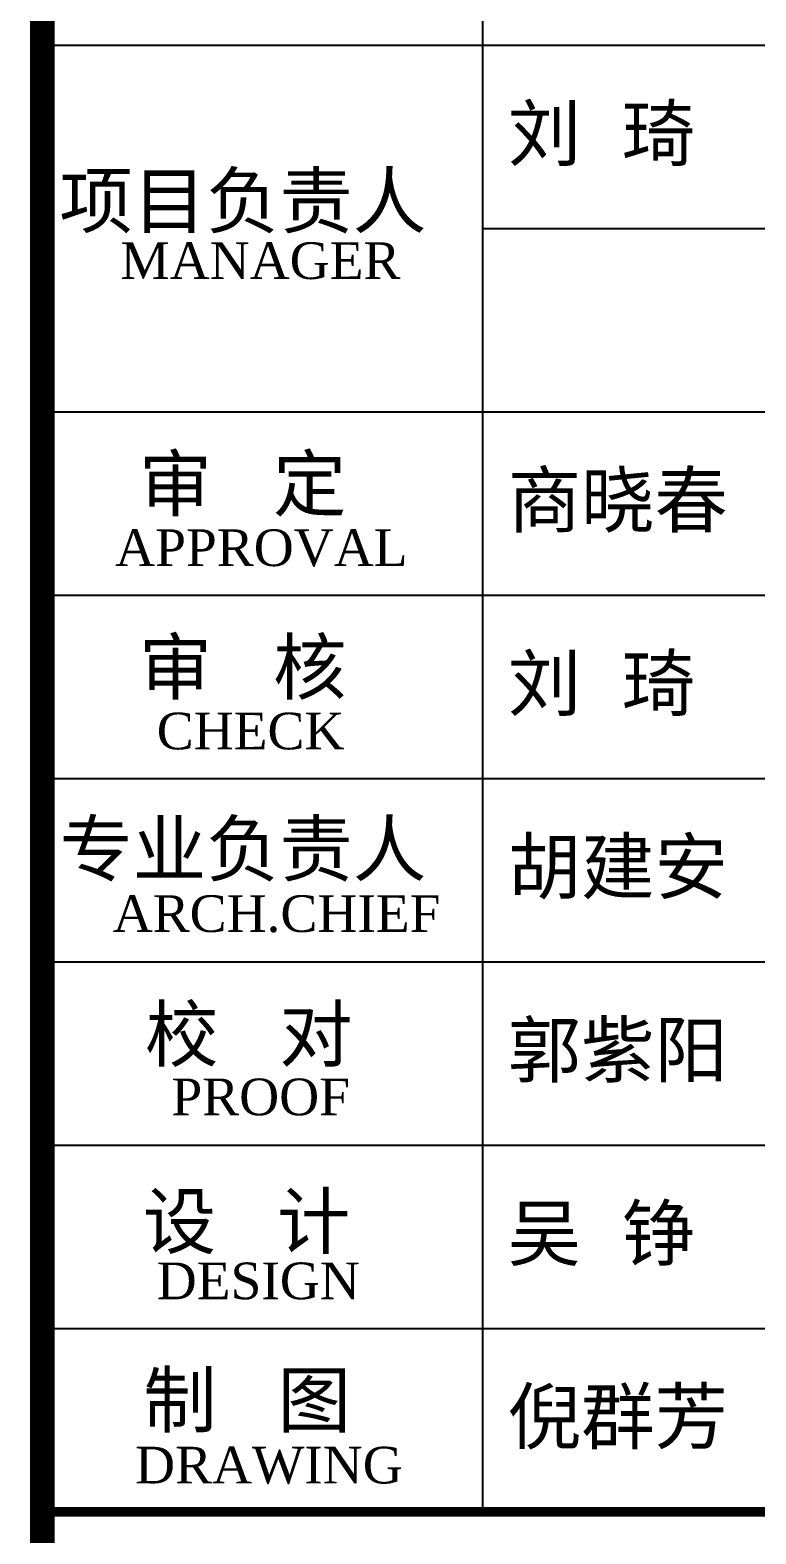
# Model space of a CAD drawing. Extents: x 498328 to 716449, y -893371 to -467753.
# Drawn here: x 604951 to 607920, y -671413 to -665260 of the extents above; entities that cross this region are included whole.
import ezdxf

# ---------------------------------------------------------------- set-up
doc = ezdxf.new("R2010")
doc.units = 0
doc.header["$LTSCALE"] = 1000
doc.layers.get('0').update_dxf_attribs({"linetype": 'CONTINUOUS'})
doc.layers.add('TK-PUBLIC', color=7, linetype='CONTINUOUS')
doc.layers.add('通用-图框C-SHET', color=141, linetype='CONTINUOUS')
doc.styles.add('标识1', font='times.ttf')

# ---------------------------------------------------------------- blocks, each defined once
blk = doc.blocks.new('图框1')
at = {"layer": '通用-图框C-SHET'}
for p, q in [((704539.4, -229106), (709539.4, -229106)), ((706339.4, -229856), (709539.4, -229856)), ((704539.4, -230606), (709539.4, -230606)), ((704539.4, -231356), (709539.4, -231356)), ((704539.4, -232106), (709539.4, -232106)), ((704539.4, -232856), (709539.4, -232856)), ((704539.4, -233606), (709539.4, -233606)), ((704539.4, -234356), (709539.4, -234356))]:
    blk.add_line(p, q, dxfattribs=at)
at = {"layer": '通用-图框C-SHET', "const_width": 40}
blk.add_lwpolyline([(704539.4, -235106), (709539.4, -235106)], dxfattribs=at)
at = {"layer": 'TK-PUBLIC', "color": 1, "style": '标识1'}
for s, p in [('刘  琦', (706443.2, -229575.9)), ('商晓春', (706443.2, -231075.9)), ('刘  琦', (706443.2, -231825.9)), ('胡建安', (706443.2, -232575.9)), ('郭紫阳', (706443.2, -233325.9)), ('吴  铮', (706443.2, -234075.9)), ('倪群芳', (706443.2, -234825.9))]:
    blk.add_text(s, height=220, dxfattribs=at).set_placement(p)
at = {"layer": 'TK-PUBLIC', "style": '标识1'}
for s, height, p in [('项目负责人', 220, (704609.3, -229851.5)), ('MANAGER', 150, (704858.9, -230062)), ('审   定', 220, (704933.9, -231009.2)), ('APPROVAL', 150, (704837.4, -231236.3)), ('审   核', 220, (704933.9, -231759.2)), ('CHECK', 150, (705007.4, -231986.3)), ('专业负责人', 220, (704609.3, -232503)), ('ARCH.CHIEF', 150, (704827.3, -232733.4)), ('校   对', 220, (704959.3, -233261.5)), ('PROOF', 150, (705067.5, -233483.3)), ('设   计', 220, (704950.4, -234027)), ('DESIGN', 150, (705007.4, -234236)), ('制   图', 220, (704952.6, -234758)), ('DRAWING', 150, (704918.7, -234989.8))]:
    blk.add_text(s, height=height, dxfattribs=at).set_placement(p)

msp = doc.modelspace()

# ---------------------------------------------------------------- linework, layer by layer
at = {"layer": '通用-图框C-SHET'}
msp.add_line((606800.9, -660823.8), (606800.9, -671323.8), dxfattribs=at)
at = {"layer": '通用-图框C-SHET', "const_width": 100}
msp.add_lwpolyline([(605000.9, -680323.8), (605000.9, -654373.8)], dxfattribs=at)

# ---------------------------------------------------------------- block references
at = {"color": 1, "lineweight": 13}
msp.add_blockref('图框1', (-99538.5, -436216.2), dxfattribs=at)

doc.saveas('drawing.dxf')
